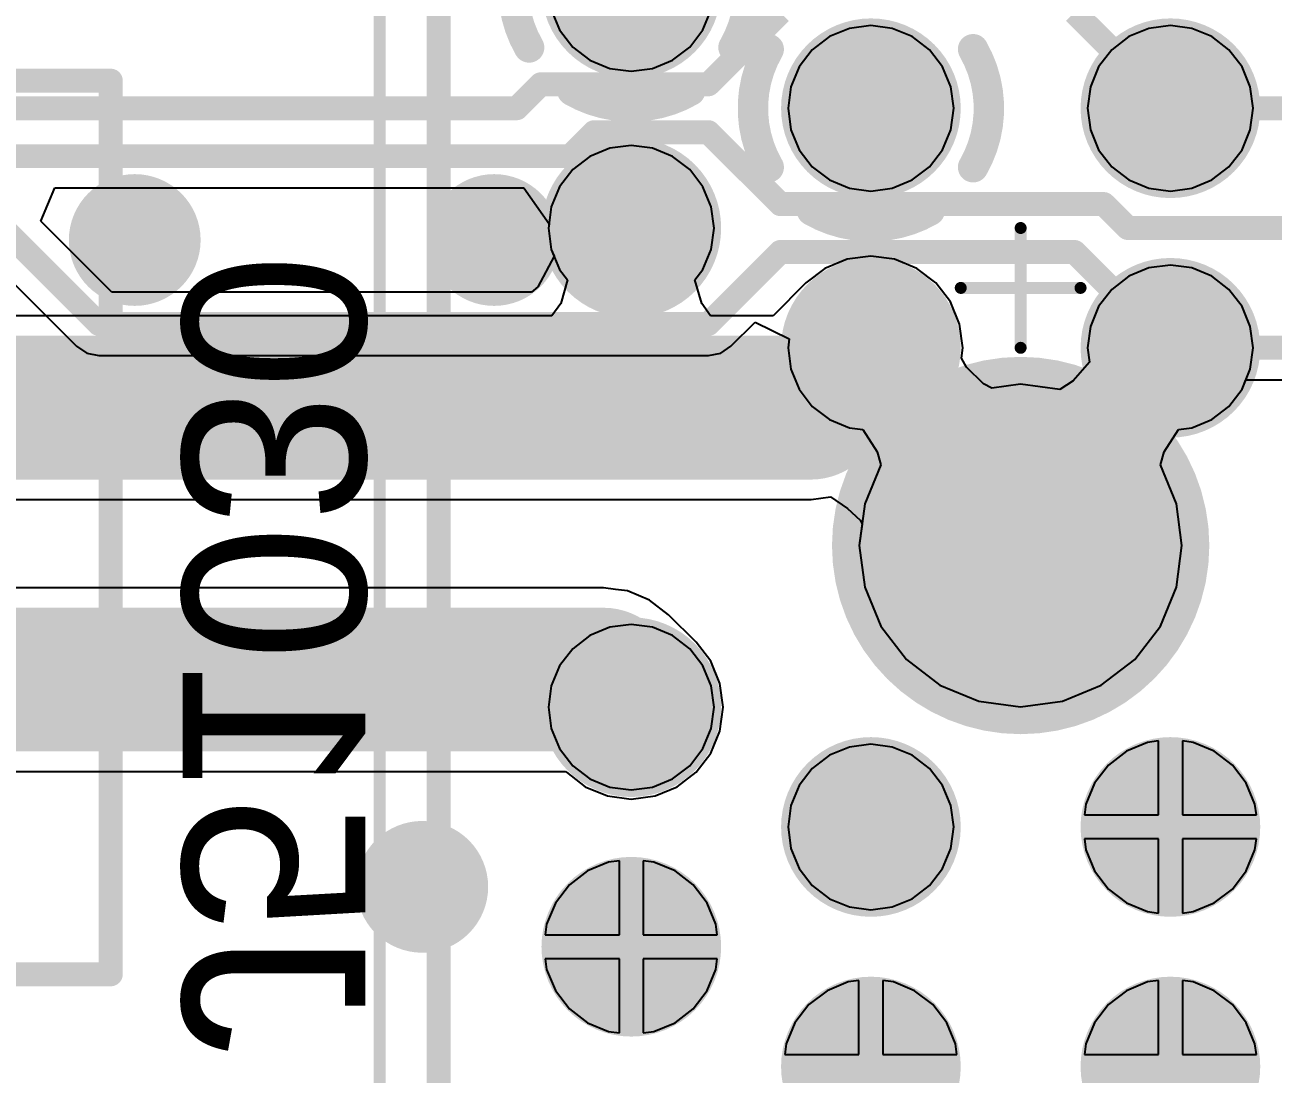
# Model space of a CAD drawing. Header units: millimetres. Extents: x 372 to 687, y 380 to 482.
# Drawn here: x 422.68 to 433.1, y 442.44 to 451.2 of the extents above; entities that cross this region are included whole.
import ezdxf

# ---------------------------------------------------------------- set-up
doc = ezdxf.new("R2010")
doc.units = ezdxf.units.MM
for name, color, linetype in [('BottomLayer', 5, 'Continuous'), ('BottomOverlay', 54, 'Continuous'), ('BottomSolder', 6, 'Continuous'), ('InternalPlane1', 76, 'Continuous'), ('InternalPlane2', 16, 'Continuous'), ('Mechanical13', 56, 'Continuous'), ('Mechanical15', 56, 'Continuous'), ('MultiLayer', 9, 'Continuous'), ('PadHoleLayer', 156, 'Continuous'), ('TopLayer', 1, 'Continuous'), ('TopSolder', 216, 'Continuous'), ('ViaHoleLayer', 16, 'Continuous')]:
    doc.layers.add(name, color=color, linetype=linetype)

# ---------------------------------------------------------------- blocks, each defined once
blk = doc.blocks.new('PCI_E_______36P_324')
at = {"layer": 'BottomLayer'}
for points, const_width in [([(-1.762, 1.245, 1), (-1.237, 1.245, 1)], 0.525), ([(0.238, 1.245, 1), (0.763, 1.245, 1)], 0.525), ([(4.238, 1.245, 1), (4.763, 1.245, 1)], 0.525), ([(6.238, 1.245, 1), (6.763, 1.245, 1)], 0.525), ([(1.638, -0.005, 1), (2.663, -0.005, 1)], 1.025), ([(-1.762, -1.255, 1), (-1.237, -1.255, 1)], 0.525), ([(0.238, -1.255, 1), (0.763, -1.255, 1)], 0.525), ([(4.238, -1.255, 1), (4.763, -1.255, 1)], 0.525), ([(6.238, -1.255, 1), (6.763, -1.255, 1)], 0.525), ([(-2.762, -3.255, 1), (-2.237, -3.255, 1)], 0.525), ([(-0.762, -3.255, 1), (-0.237, -3.255, 1)], 0.525), ([(3.238, -3.255, 1), (3.763, -3.255, 1)], 0.525), ([(5.238, -3.255, 1), (5.763, -3.255, 1)], 0.525)]:
    blk.add_lwpolyline(points, format="xyb", close=True, dxfattribs=dict(at, const_width=const_width))
at = {"layer": 'BottomSolder'}
for points, const_width in [([(-1.813, 1.245, 1), (-1.186, 1.245, 1)], 0.627), ([(0.187, 1.245, 1), (0.814, 1.245, 1)], 0.627), ([(4.187, 1.245, 1), (4.814, 1.245, 1)], 0.627), ([(6.187, 1.245, 1), (6.814, 1.245, 1)], 0.627), ([(1.587, -0.005, 1), (2.714, -0.005, 1)], 1.127), ([(-1.813, -1.255, 1), (-1.186, -1.255, 1)], 0.627), ([(0.187, -1.255, 1), (0.814, -1.255, 1)], 0.627), ([(4.187, -1.255, 1), (4.814, -1.255, 1)], 0.627), ([(6.187, -1.255, 1), (6.814, -1.255, 1)], 0.627), ([(-2.813, -3.255, 1), (-2.186, -3.255, 1)], 0.627), ([(-0.813, -3.255, 1), (-0.186, -3.255, 1)], 0.627), ([(3.187, -3.255, 1), (3.814, -3.255, 1)], 0.627), ([(5.187, -3.255, 1), (5.814, -3.255, 1)], 0.627)]:
    blk.add_lwpolyline(points, format="xyb", close=True, dxfattribs=dict(at, const_width=const_width))
at = {"layer": 'InternalPlane1'}
for points, const_width in [([(-1.875, 1.245, 1), (-1.125, 1.245, 1)], 0.75), ([(0.125, 1.245, 1), (0.875, 1.245, 1)], 0.75), ([(4.125, 1.245, 1), (4.875, 1.245, 1)], 0.75), ([(6.125, 1.245, 1), (6.875, 1.245, 1)], 0.75), ([(1.363, -0.005, 1), (2.938, -0.005, 1)], 1.575), ([(-1.875, -1.255, 1), (-1.125, -1.255, 1)], 0.75), ([(0.125, -1.255, 1), (0.875, -1.255, 1)], 0.75), ([(4.125, -1.255, 1), (4.875, -1.255, 1)], 0.75), ([(6.125, -1.255, 1), (6.875, -1.255, 1)], 0.75), ([(-2.875, -3.255, 1), (-2.125, -3.255, 1)], 0.75), ([(-0.875, -3.255, 1), (-0.125, -3.255, 1)], 0.75), ([(3.125, -3.255, 1), (3.875, -3.255, 1)], 0.75), ([(5.125, -3.255, 1), (5.875, -3.255, 1)], 0.75)]:
    blk.add_lwpolyline(points, format="xyb", close=True, dxfattribs=dict(at, const_width=const_width))
at = {"layer": 'InternalPlane2'}
for points, const_width in [([(-1.875, 1.245, 1), (-1.125, 1.245, 1)], 0.75), ([(0.125, 1.245, 1), (0.875, 1.245, 1)], 0.75), ([(4.125, 1.245, 1), (4.875, 1.245, 1)], 0.75), ([(6.125, 1.245, 1), (6.875, 1.245, 1)], 0.75), ([(1.363, -0.005, 1), (2.938, -0.005, 1)], 1.575), ([(-2.056, -0.402, 1), (-1.929, -0.402, 1)], 0.127), ([(-1.071, -0.402, 1), (-0.944, -0.402, 1)], 0.127), ([(0.125, -1.255, 1), (0.875, -1.255, 1)], 0.75), ([(4.125, -1.255, 1), (4.875, -1.255, 1)], 0.75), ([(6.125, -1.255, 1), (6.875, -1.255, 1)], 0.75), ([(-0.71, -0.763, 1), (-0.583, -0.763, 1)], 0.127), ([(-0.71, -1.748, 1), (-0.583, -1.748, 1)], 0.127), ([(-2.056, -2.108, 1), (-1.929, -2.108, 1)], 0.127), ([(-1.071, -2.108, 1), (-0.944, -2.108, 1)], 0.127), ([(-2.071, -2.402, 1), (-1.944, -2.402, 1)], 0.127), ([(-0.875, -3.255, 1), (-0.125, -3.255, 1)], 0.75), ([(3.125, -3.255, 1), (3.875, -3.255, 1)], 0.75), ([(5.125, -3.255, 1), (5.875, -3.255, 1)], 0.75), ([(-1.71, -2.763, 1), (-1.583, -2.763, 1)], 0.127), ([(-1.71, -3.748, 1), (-1.583, -3.748, 1)], 0.127), ([(-2.071, -4.108, 1), (-1.944, -4.108, 1)], 0.127)]:
    blk.add_lwpolyline(points, format="xyb", close=True, dxfattribs=dict(at, const_width=const_width))
at = {"layer": 'InternalPlane2', "const_width": 0.254}
for points in [[(-1.992, -0.402, -0.267949), (-1.007, -0.402)], [(-0.646, -0.763, -0.267949), (-0.646, -1.748)], [(-1.007, -2.108, -0.267949), (-1.992, -2.108)], [(-2.992, -2.402, -0.267949), (-2.007, -2.402)], [(-1.646, -2.763, -0.267949), (-1.646, -3.748)], [(-2.007, -4.108, -0.267949), (-2.992, -4.108)]]:
    blk.add_lwpolyline(points, format="xyb", dxfattribs=at)
at = {"layer": 'Mechanical13', "const_width": 0.2}
blk.add_lwpolyline([(12.5, -4.864), (-12.5, -4.864)], dxfattribs=at)
at = {"layer": 'Mechanical15', "const_width": 0.1}
for points in [[(0, -0.505), (0, 0.495)], [(0.5, -0.005), (-0.5, -0.005)], [(12.875, -5.355), (-12.6, -5.355)]]:
    blk.add_lwpolyline(points, dxfattribs=at)
at = {"layer": 'Mechanical15', "const_width": 0.05}
for points in [[(-0.025, 0.495, 1), (0.025, 0.495, 1)], [(-0.525, -0.005, 1), (-0.475, -0.005, 1)], [(0.475, -0.005, 1), (0.525, -0.005, 1)], [(-0.025, -0.505, 1), (0.025, -0.505, 1)]]:
    blk.add_lwpolyline(points, format="xyb", close=True, dxfattribs=at)
at = {"layer": 'MultiLayer'}
for points, const_width in [([(-1.762, 1.245, 1), (-1.237, 1.245, 1)], 0.525), ([(0.238, 1.245, 1), (0.763, 1.245, 1)], 0.525), ([(4.238, 1.245, 1), (4.763, 1.245, 1)], 0.525), ([(6.238, 1.245, 1), (6.763, 1.245, 1)], 0.525), ([(1.638, -0.005, 1), (2.663, -0.005, 1)], 1.025), ([(-1.762, -1.255, 1), (-1.237, -1.255, 1)], 0.525), ([(0.238, -1.255, 1), (0.763, -1.255, 1)], 0.525), ([(4.238, -1.255, 1), (4.763, -1.255, 1)], 0.525), ([(6.238, -1.255, 1), (6.763, -1.255, 1)], 0.525), ([(-2.762, -3.255, 1), (-2.237, -3.255, 1)], 0.525), ([(-0.762, -3.255, 1), (-0.237, -3.255, 1)], 0.525), ([(3.238, -3.255, 1), (3.763, -3.255, 1)], 0.525), ([(5.238, -3.255, 1), (5.763, -3.255, 1)], 0.525)]:
    blk.add_lwpolyline(points, format="xyb", close=True, dxfattribs=dict(at, const_width=const_width))
at = {"layer": 'PadHoleLayer'}
for points, const_width in [([(-1.675, 1.245, 1), (-1.325, 1.245, 1)], 0.35), ([(0.325, 1.245, 1), (0.675, 1.245, 1)], 0.35), ([(4.325, 1.245, 1), (4.675, 1.245, 1)], 0.35), ([(6.325, 1.245, 1), (6.675, 1.245, 1)], 0.35), ([(1.563, -0.005, 1), (2.738, -0.005, 1)], 1.175), ([(-1.675, -1.255, 1), (-1.325, -1.255, 1)], 0.35), ([(0.325, -1.255, 1), (0.675, -1.255, 1)], 0.35), ([(4.325, -1.255, 1), (4.675, -1.255, 1)], 0.35), ([(6.325, -1.255, 1), (6.675, -1.255, 1)], 0.35), ([(-2.675, -3.255, 1), (-2.325, -3.255, 1)], 0.35), ([(-0.675, -3.255, 1), (-0.325, -3.255, 1)], 0.35), ([(3.325, -3.255, 1), (3.675, -3.255, 1)], 0.35), ([(5.325, -3.255, 1), (5.675, -3.255, 1)], 0.35)]:
    blk.add_lwpolyline(points, format="xyb", close=True, dxfattribs=dict(at, const_width=const_width))
at = {"layer": 'TopLayer'}
for points, const_width in [([(-1.762, 1.245, 1), (-1.237, 1.245, 1)], 0.525), ([(0.238, 1.245, 1), (0.763, 1.245, 1)], 0.525), ([(4.238, 1.245, 1), (4.763, 1.245, 1)], 0.525), ([(6.238, 1.245, 1), (6.763, 1.245, 1)], 0.525), ([(1.638, -0.005, 1), (2.663, -0.005, 1)], 1.025), ([(-1.762, -1.255, 1), (-1.237, -1.255, 1)], 0.525), ([(0.238, -1.255, 1), (0.763, -1.255, 1)], 0.525), ([(4.238, -1.255, 1), (4.763, -1.255, 1)], 0.525), ([(6.238, -1.255, 1), (6.763, -1.255, 1)], 0.525), ([(-2.762, -3.255, 1), (-2.237, -3.255, 1)], 0.525), ([(-0.762, -3.255, 1), (-0.237, -3.255, 1)], 0.525), ([(3.238, -3.255, 1), (3.763, -3.255, 1)], 0.525), ([(5.238, -3.255, 1), (5.763, -3.255, 1)], 0.525)]:
    blk.add_lwpolyline(points, format="xyb", close=True, dxfattribs=dict(at, const_width=const_width))
at = {"layer": 'TopSolder'}
for points, const_width in [([(-1.813, 1.245, 1), (-1.186, 1.245, 1)], 0.627), ([(0.187, 1.245, 1), (0.814, 1.245, 1)], 0.627), ([(4.187, 1.245, 1), (4.814, 1.245, 1)], 0.627), ([(6.187, 1.245, 1), (6.814, 1.245, 1)], 0.627), ([(1.587, -0.005, 1), (2.714, -0.005, 1)], 1.127), ([(-1.813, -1.255, 1), (-1.186, -1.255, 1)], 0.627), ([(0.187, -1.255, 1), (0.814, -1.255, 1)], 0.627), ([(4.187, -1.255, 1), (4.814, -1.255, 1)], 0.627), ([(6.187, -1.255, 1), (6.814, -1.255, 1)], 0.627), ([(-2.813, -3.255, 1), (-2.186, -3.255, 1)], 0.627), ([(-0.813, -3.255, 1), (-0.186, -3.255, 1)], 0.627), ([(3.187, -3.255, 1), (3.814, -3.255, 1)], 0.627), ([(5.187, -3.255, 1), (5.814, -3.255, 1)], 0.627)]:
    blk.add_lwpolyline(points, format="xyb", close=True, dxfattribs=dict(at, const_width=const_width))
blk = doc.blocks.new('JST_2P_B_409')
at = {"layer": 'BottomLayer', "const_width": 0.9}
blk.add_lwpolyline([(-0.45, -1.27, 1), (0.45, -1.27, 1)], format="xyb", close=True, dxfattribs=at)
at = {"layer": 'BottomLayer'}
blk.add_solid([(-0.9, 0.37), (0.9, 0.37), (-0.9, 2.17), (0.9, 2.17)], dxfattribs=at)
at = {"layer": 'BottomSolder', "const_width": 1.002}
blk.add_lwpolyline([(-0.501, -1.27, 1), (0.501, -1.27, 1)], format="xyb", close=True, dxfattribs=at)
at = {"layer": 'BottomSolder'}
blk.add_solid([(-1.002, 0.268), (1.002, 0.268), (-1.002, 2.272), (1.002, 2.272)], dxfattribs=at)
at = {"layer": 'InternalPlane1', "const_width": 0.8}
for points in [[(-0.4, 1.27, 1), (0.4, 1.27, 1)], [(-0.4, -1.27, 1), (0.4, -1.27, 1)]]:
    blk.add_lwpolyline(points, format="xyb", close=True, dxfattribs=at)
at = {"layer": 'InternalPlane2', "const_width": 0.8}
for points in [[(-0.4, 1.27, 1), (0.4, 1.27, 1)], [(-0.4, -1.27, 1), (0.4, -1.27, 1)]]:
    blk.add_lwpolyline(points, format="xyb", close=True, dxfattribs=at)
at = {"layer": 'Mechanical15', "const_width": 0.2}
for points in [[(3.4, 3.73), (-2.4, 3.73)], [(-2.4, 3.73), (-2.4, -3.73)], [(3.4, 3.73), (3.4, -3.73)], [(0, 0.5), (0, -0.5)], [(0.5, 0), (-0.5, 0)], [(3.4, -3.73), (-2.4, -3.73)]]:
    blk.add_lwpolyline(points, dxfattribs=at)
at = {"layer": 'Mechanical15', "const_width": 0.1}
for points in [[(-2.45, 3.73, 1), (-2.35, 3.73, 1)], [(-2.45, 3.73, 1), (-2.35, 3.73, 1)], [(3.35, 3.73, 1), (3.45, 3.73, 1)], [(3.35, 3.73, 1), (3.45, 3.73, 1)], [(-0.05, 0.5, 1), (0.05, 0.5, 1)], [(-0.55, 0, 1), (-0.45, 0, 1)], [(0.45, 0, 1), (0.55, 0, 1)], [(-0.05, -0.5, 1), (0.05, -0.5, 1)], [(-2.45, -3.73, 1), (-2.35, -3.73, 1)], [(-2.45, -3.73, 1), (-2.35, -3.73, 1)], [(3.35, -3.73, 1), (3.45, -3.73, 1)], [(3.35, -3.73, 1), (3.45, -3.73, 1)]]:
    blk.add_lwpolyline(points, format="xyb", close=True, dxfattribs=at)
at = {"layer": 'MultiLayer', "const_width": 0.9}
blk.add_lwpolyline([(-0.45, -1.27, 1), (0.45, -1.27, 1)], format="xyb", close=True, dxfattribs=at)
at = {"layer": 'MultiLayer'}
blk.add_solid([(-0.9, 0.37), (0.9, 0.37), (-0.9, 2.17), (0.9, 2.17)], dxfattribs=at)
at = {"layer": 'PadHoleLayer', "const_width": 0.4}
for points in [[(-0.2, 1.27, 1), (0.2, 1.27, 1)], [(-0.2, -1.27, 1), (0.2, -1.27, 1)]]:
    blk.add_lwpolyline(points, format="xyb", close=True, dxfattribs=at)
at = {"layer": 'TopLayer', "const_width": 0.9}
blk.add_lwpolyline([(-0.45, -1.27, 1), (0.45, -1.27, 1)], format="xyb", close=True, dxfattribs=at)
at = {"layer": 'TopLayer'}
blk.add_solid([(-0.9, 0.37), (0.9, 0.37), (-0.9, 2.17), (0.9, 2.17)], dxfattribs=at)
at = {"layer": 'TopSolder', "const_width": 1.002}
blk.add_lwpolyline([(-0.501, -1.27, 1), (0.501, -1.27, 1)], format="xyb", close=True, dxfattribs=at)
at = {"layer": 'TopSolder'}
blk.add_solid([(-1.002, 0.268), (1.002, 0.268), (-1.002, 2.272), (1.002, 2.272)], dxfattribs=at)

msp = doc.modelspace()

# ---------------------------------------------------------------- linework, layer by layer
at = {"layer": 'BottomLayer'}
for p, q in [((422.817, 449.558), (422.932, 449.835)), ((422.932, 449.835), (426.848, 449.835)), ((426.848, 449.835), (427.058, 449.535)), ((423.41, 448.965), (422.817, 449.558)), ((427.058, 449.535), (427.054, 449.5)), ((427.054, 449.5), (427.077, 449.321)), ((422.19, 449.435), (423.113, 448.513)), ((427.1, 449.265), (426.966, 449.008)), ((427.077, 449.321), (427.1, 449.265)), ((426.913, 448.965), (423.41, 448.965)), ((426.966, 449.008), (426.913, 448.965)), ((428.577, 448.513), (428.78, 448.715)), ((428.78, 448.715), (429.064, 448.575)), ((423.113, 448.513), (423.113, 448.513)), ((423.113, 448.513), (423.199, 448.455)), ((428.491, 448.455), (428.577, 448.513)), ((429.064, 448.575), (429.054, 448.5)), ((423.199, 448.455), (423.3, 448.435)), ((423.3, 448.435), (428.389, 448.435)), ((428.389, 448.435), (428.491, 448.455)), ((429.054, 448.5), (429.077, 448.321)), ((429.077, 448.321), (429.146, 448.154)), ((432.843, 448.154), (432.876, 448.234)), ((432.876, 448.234), (441.624, 448.234)), ((429.146, 448.154), (429.256, 448.011)), ((432.733, 448.011), (432.843, 448.154)), ((429.256, 448.011), (429.399, 447.901)), ((432.59, 447.901), (432.733, 448.011)), ((429.399, 447.901), (429.566, 447.832)), ((432.423, 447.832), (432.59, 447.901)), ((429.566, 447.832), (429.677, 447.818)), ((429.677, 447.818), (429.797, 447.631)), ((432.193, 447.631), (432.313, 447.818)), ((432.313, 447.818), (432.423, 447.832)), ((429.797, 447.631), (429.829, 447.523)), ((432.161, 447.523), (432.193, 447.631)), ((429.829, 447.523), (429.694, 447.198)), ((432.295, 447.198), (432.161, 447.523)), ((429.694, 447.198), (429.648, 446.85)), ((432.341, 446.85), (432.295, 447.198)), ((429.648, 446.85), (429.694, 446.501)), ((432.295, 446.501), (432.341, 446.85)), ((429.694, 446.501), (429.829, 446.176)), ((432.161, 446.176), (432.295, 446.501)), ((427.566, 446.167), (427.399, 446.098)), ((427.745, 446.19), (427.566, 446.167)), ((427.923, 446.167), (427.745, 446.19)), ((428.09, 446.098), (427.923, 446.167)), ((429.829, 446.176), (430.043, 445.897)), ((431.947, 445.897), (432.161, 446.176)), ((427.399, 446.098), (427.256, 445.988)), ((428.233, 445.988), (428.09, 446.098)), ((427.256, 445.988), (427.146, 445.845)), ((428.343, 445.845), (428.233, 445.988)), ((430.043, 445.897), (430.321, 445.683)), ((431.668, 445.683), (431.947, 445.897)), ((427.146, 445.845), (427.077, 445.678)), ((428.412, 445.678), (428.343, 445.845)), ((427.077, 445.678), (427.054, 445.5)), ((428.436, 445.5), (428.412, 445.678)), ((430.321, 445.683), (430.646, 445.549)), ((431.343, 445.549), (431.668, 445.683)), ((427.054, 445.5), (427.077, 445.321)), ((428.412, 445.321), (428.436, 445.5)), ((430.646, 445.549), (430.995, 445.503)), ((430.995, 445.503), (431.343, 445.549)), ((427.077, 445.321), (427.146, 445.154)), ((428.343, 445.154), (428.412, 445.321)), ((429.745, 445.19), (429.566, 445.167)), ((429.923, 445.167), (429.745, 445.19)), ((432.055, 445.206), (431.879, 445.133)), ((432.145, 445.218), (432.055, 445.206)), ((432.145, 444.6), (432.145, 445.218)), ((432.434, 445.206), (432.345, 445.218)), ((432.345, 445.218), (432.345, 444.6)), ((432.61, 445.133), (432.434, 445.206)), ((427.146, 445.154), (427.256, 445.011)), ((428.233, 445.011), (428.343, 445.154)), ((429.399, 445.098), (429.256, 444.988)), ((429.566, 445.167), (429.399, 445.098)), ((430.09, 445.098), (429.923, 445.167)), ((430.233, 444.988), (430.09, 445.098)), ((431.879, 445.133), (431.728, 445.017)), ((432.762, 445.017), (432.61, 445.133)), ((427.256, 445.011), (427.399, 444.901)), ((428.09, 444.901), (428.233, 445.011)), ((429.256, 444.988), (429.146, 444.845)), ((430.343, 444.845), (430.233, 444.988)), ((431.728, 445.017), (431.611, 444.865)), ((432.878, 444.865), (432.762, 445.017)), ((427.399, 444.901), (427.566, 444.832)), ((427.923, 444.832), (428.09, 444.901)), ((431.611, 444.865), (431.538, 444.689)), ((432.951, 444.689), (432.878, 444.865)), ((427.566, 444.832), (427.745, 444.809)), ((427.745, 444.809), (427.923, 444.832)), ((429.146, 444.845), (429.077, 444.678)), ((430.412, 444.678), (430.343, 444.845)), ((429.077, 444.678), (429.054, 444.5)), ((430.436, 444.5), (430.412, 444.678)), ((431.538, 444.689), (431.527, 444.6)), ((432.963, 444.6), (432.951, 444.689)), ((431.527, 444.6), (432.145, 444.6)), ((432.345, 444.6), (432.963, 444.6)), ((429.054, 444.5), (429.077, 444.321)), ((430.412, 444.321), (430.436, 444.5)), ((432.145, 444.4), (431.527, 444.4)), ((431.527, 444.4), (431.538, 444.31)), ((432.145, 443.781), (432.145, 444.4)), ((432.963, 444.4), (432.345, 444.4)), ((432.345, 444.4), (432.345, 443.781)), ((432.951, 444.31), (432.963, 444.4)), ((429.077, 444.321), (429.146, 444.154)), ((430.343, 444.154), (430.412, 444.321)), ((431.538, 444.31), (431.611, 444.134)), ((432.878, 444.134), (432.951, 444.31)), ((427.379, 444.133), (427.228, 444.017)), ((427.555, 444.206), (427.379, 444.133)), ((427.645, 444.218), (427.555, 444.206)), ((427.645, 443.6), (427.645, 444.218)), ((427.934, 444.206), (427.845, 444.218)), ((427.845, 444.218), (427.845, 443.6)), ((428.11, 444.133), (427.934, 444.206)), ((428.262, 444.017), (428.11, 444.133)), ((429.146, 444.154), (429.256, 444.011)), ((430.233, 444.011), (430.343, 444.154)), ((431.611, 444.134), (431.728, 443.982)), ((432.762, 443.982), (432.878, 444.134)), ((427.228, 444.017), (427.111, 443.865)), ((428.378, 443.865), (428.262, 444.017)), ((429.256, 444.011), (429.399, 443.901)), ((430.09, 443.901), (430.233, 444.011)), ((431.728, 443.982), (431.879, 443.866)), ((432.61, 443.866), (432.762, 443.982)), ((427.111, 443.865), (427.038, 443.689)), ((428.451, 443.689), (428.378, 443.865)), ((429.399, 443.901), (429.566, 443.832)), ((429.566, 443.832), (429.745, 443.809)), ((429.745, 443.809), (429.923, 443.832)), ((429.923, 443.832), (430.09, 443.901)), ((431.879, 443.866), (432.055, 443.793)), ((432.434, 443.793), (432.61, 443.866)), ((432.055, 443.793), (432.145, 443.781)), ((432.345, 443.781), (432.434, 443.793)), ((427.038, 443.689), (427.027, 443.6)), ((428.463, 443.6), (428.451, 443.689)), ((427.027, 443.6), (427.645, 443.6)), ((427.845, 443.6), (428.463, 443.6)), ((427.645, 443.4), (427.027, 443.4)), ((427.027, 443.4), (427.038, 443.31)), ((427.645, 442.781), (427.645, 443.4)), ((428.463, 443.4), (427.845, 443.4)), ((427.845, 443.4), (427.845, 442.781)), ((428.451, 443.31), (428.463, 443.4)), ((427.038, 443.31), (427.111, 443.134)), ((428.378, 443.134), (428.451, 443.31)), ((429.555, 443.206), (429.379, 443.133)), ((429.645, 443.218), (429.555, 443.206)), ((429.645, 442.6), (429.645, 443.218)), ((429.934, 443.206), (429.845, 443.218)), ((429.845, 443.218), (429.845, 442.6)), ((430.11, 443.133), (429.934, 443.206)), ((432.055, 443.206), (431.879, 443.133)), ((432.145, 443.218), (432.055, 443.206)), ((432.145, 442.6), (432.145, 443.218)), ((432.434, 443.206), (432.345, 443.218)), ((432.345, 443.218), (432.345, 442.6)), ((432.61, 443.133), (432.434, 443.206)), ((427.111, 443.134), (427.228, 442.982)), ((428.262, 442.982), (428.378, 443.134)), ((429.379, 443.133), (429.228, 443.017)), ((430.262, 443.017), (430.11, 443.133)), ((431.879, 443.133), (431.728, 443.017)), ((432.762, 443.017), (432.61, 443.133)), ((427.228, 442.982), (427.379, 442.866)), ((428.11, 442.866), (428.262, 442.982)), ((429.228, 443.017), (429.111, 442.865)), ((430.378, 442.865), (430.262, 443.017)), ((431.728, 443.017), (431.611, 442.865)), ((432.878, 442.865), (432.762, 443.017)), ((427.379, 442.866), (427.555, 442.793)), ((427.555, 442.793), (427.645, 442.781)), ((427.845, 442.781), (427.934, 442.793)), ((427.934, 442.793), (428.11, 442.866)), ((429.111, 442.865), (429.038, 442.689)), ((430.451, 442.689), (430.378, 442.865)), ((431.611, 442.865), (431.538, 442.689)), ((432.951, 442.689), (432.878, 442.865)), ((429.038, 442.689), (429.027, 442.6)), ((430.463, 442.6), (430.451, 442.689)), ((431.538, 442.689), (431.527, 442.6)), ((432.963, 442.6), (432.951, 442.689)), ((429.027, 442.6), (429.645, 442.6)), ((429.845, 442.6), (430.463, 442.6)), ((431.527, 442.6), (432.145, 442.6)), ((432.345, 442.6), (432.963, 442.6))]:
    msp.add_line(p, q, dxfattribs=at)
at = {"layer": 'BottomLayer', "const_width": 0.2}
for points in [[(428.389, 450.7), (428.989, 451.3)], [(431.444, 451.3), (432.245, 450.5)], [(426.789, 450.5), (426.989, 450.7)], [(426.989, 450.7), (428.389, 450.7)], [(402.245, 450.5), (426.789, 450.5)], [(432.245, 450.5), (456.789, 450.5)], [(427.235, 450.1), (427.435, 450.3)], [(427.435, 450.3), (428.389, 450.3)], [(428.389, 450.3), (428.989, 449.7)], [(418.6, 450.1), (427.235, 450.1)], [(422.3, 449.7), (423.3, 448.7)], [(428.989, 449.7), (431.689, 449.7)], [(431.689, 449.7), (431.89, 449.5)], [(431.89, 449.5), (434.245, 449.5)], [(428.389, 448.7), (428.989, 449.3)], [(428.989, 449.3), (431.444, 449.3)], [(431.444, 449.3), (432.245, 448.5)], [(423.3, 448.7), (428.389, 448.7)], [(432.245, 448.5), (448.3, 448.5)]]:
    msp.add_lwpolyline(points, dxfattribs=at)
at = {"layer": 'BottomLayer'}
for points, const_width in [([(426.939, 450.7, 1), (427.039, 450.7, 1)], 0.1), ([(426.939, 450.7, 1), (427.039, 450.7, 1)], 0.1), ([(428.339, 450.7, 1), (428.439, 450.7, 1)], 0.1), ([(428.339, 450.7, 1), (428.439, 450.7, 1)], 0.1), ([(426.739, 450.5, 1), (426.839, 450.5, 1)], 0.1), ([(426.739, 450.5, 1), (426.839, 450.5, 1)], 0.1), ([(432.195, 450.5, 1), (432.295, 450.5, 1)], 0.1), ([(432.195, 450.5, 1), (432.295, 450.5, 1)], 0.1), ([(427.385, 450.3, 1), (427.485, 450.3, 1)], 0.1), ([(427.385, 450.3, 1), (427.485, 450.3, 1)], 0.1), ([(428.339, 450.3, 1), (428.439, 450.3, 1)], 0.1), ([(428.339, 450.3, 1), (428.439, 450.3, 1)], 0.1), ([(427.185, 450.1, 1), (427.285, 450.1, 1)], 0.1), ([(427.185, 450.1, 1), (427.285, 450.1, 1)], 0.1), ([(428.939, 449.7, 1), (429.039, 449.7, 1)], 0.1), ([(428.939, 449.7, 1), (429.039, 449.7, 1)], 0.1), ([(431.639, 449.7, 1), (431.739, 449.7, 1)], 0.1), ([(431.639, 449.7, 1), (431.739, 449.7, 1)], 0.1), ([(423.45, 449.4, 1), (423.75, 449.4, 1)], 0.3), ([(426.45, 449.4, 1), (426.75, 449.4, 1)], 0.3), ([(431.84, 449.5, 1), (431.94, 449.5, 1)], 0.1), ([(431.84, 449.5, 1), (431.94, 449.5, 1)], 0.1), ([(428.939, 449.3, 1), (429.039, 449.3, 1)], 0.1), ([(428.939, 449.3, 1), (429.039, 449.3, 1)], 0.1), ([(431.394, 449.3, 1), (431.494, 449.3, 1)], 0.1), ([(431.394, 449.3, 1), (431.494, 449.3, 1)], 0.1), ([(423.25, 448.7, 1), (423.35, 448.7, 1)], 0.1), ([(423.25, 448.7, 1), (423.35, 448.7, 1)], 0.1), ([(428.339, 448.7, 1), (428.439, 448.7, 1)], 0.1), ([(428.339, 448.7, 1), (428.439, 448.7, 1)], 0.1), ([(432.195, 448.5, 1), (432.295, 448.5, 1)], 0.1), ([(432.195, 448.5, 1), (432.295, 448.5, 1)], 0.1), ([(425.85, 444, 1), (426.15, 444, 1)], 0.3)]:
    msp.add_lwpolyline(points, format="xyb", close=True, dxfattribs=dict(at, const_width=const_width))
at = {"layer": 'InternalPlane1', "const_width": 0.55}
for points in [[(423.325, 449.4, 1), (423.875, 449.4, 1)], [(426.325, 449.4, 1), (426.875, 449.4, 1)], [(425.725, 444, 1), (426.275, 444, 1)]]:
    msp.add_lwpolyline(points, format="xyb", close=True, dxfattribs=at)
at = {"layer": 'InternalPlane2', "const_width": 0.55}
for points in [[(423.325, 449.4, 1), (423.875, 449.4, 1)], [(426.325, 449.4, 1), (426.875, 449.4, 1)], [(425.725, 444, 1), (426.275, 444, 1)]]:
    msp.add_lwpolyline(points, format="xyb", close=True, dxfattribs=at)
at = {"layer": 'MultiLayer', "const_width": 0.3}
for points in [[(423.45, 449.4, 1), (423.75, 449.4, 1)], [(426.45, 449.4, 1), (426.75, 449.4, 1)], [(425.85, 444, 1), (426.15, 444, 1)]]:
    msp.add_lwpolyline(points, format="xyb", close=True, dxfattribs=at)
at = {"layer": 'TopLayer'}
for p, q in [((427.077, 451.321), (427.146, 451.154)), ((428.343, 451.154), (428.412, 451.321)), ((427.146, 451.154), (427.256, 451.011)), ((428.233, 451.011), (428.343, 451.154)), ((429.566, 451.167), (429.399, 451.098)), ((429.745, 451.19), (429.566, 451.167)), ((429.923, 451.167), (429.745, 451.19)), ((430.09, 451.098), (429.923, 451.167)), ((432.066, 451.167), (431.899, 451.098)), ((432.245, 451.19), (432.066, 451.167)), ((432.423, 451.167), (432.245, 451.19)), ((432.59, 451.098), (432.423, 451.167)), ((427.256, 451.011), (427.399, 450.901)), ((428.09, 450.901), (428.233, 451.011)), ((429.399, 451.098), (429.256, 450.988)), ((430.233, 450.988), (430.09, 451.098)), ((431.899, 451.098), (431.756, 450.988)), ((432.733, 450.988), (432.59, 451.098)), ((427.399, 450.901), (427.566, 450.832)), ((427.923, 450.832), (428.09, 450.901)), ((429.256, 450.988), (429.146, 450.845)), ((430.343, 450.845), (430.233, 450.988)), ((431.756, 450.988), (431.646, 450.845)), ((432.843, 450.845), (432.733, 450.988)), ((427.566, 450.832), (427.745, 450.809)), ((427.745, 450.809), (427.923, 450.832)), ((429.146, 450.845), (429.077, 450.678)), ((430.412, 450.678), (430.343, 450.845)), ((431.646, 450.845), (431.577, 450.678)), ((432.912, 450.678), (432.843, 450.845)), ((429.077, 450.678), (429.054, 450.5)), ((430.436, 450.5), (430.412, 450.678)), ((431.577, 450.678), (431.554, 450.5)), ((432.936, 450.5), (432.912, 450.678)), ((429.054, 450.5), (429.077, 450.321)), ((430.412, 450.321), (430.436, 450.5)), ((431.554, 450.5), (431.577, 450.321)), ((432.912, 450.321), (432.936, 450.5)), ((429.077, 450.321), (429.146, 450.154)), ((430.343, 450.154), (430.412, 450.321)), ((431.577, 450.321), (431.646, 450.154)), ((432.843, 450.154), (432.912, 450.321)), ((427.745, 450.19), (427.566, 450.167)), ((427.923, 450.167), (427.745, 450.19)), ((427.399, 450.098), (427.256, 449.988)), ((427.566, 450.167), (427.399, 450.098)), ((428.09, 450.098), (427.923, 450.167)), ((428.233, 449.988), (428.09, 450.098)), ((429.146, 450.154), (429.256, 450.011)), ((430.233, 450.011), (430.343, 450.154)), ((431.646, 450.154), (431.756, 450.011)), ((432.733, 450.011), (432.843, 450.154)), ((427.256, 449.988), (427.146, 449.845)), ((428.343, 449.845), (428.233, 449.988)), ((429.256, 450.011), (429.399, 449.901)), ((430.09, 449.901), (430.233, 450.011)), ((431.756, 450.011), (431.899, 449.901)), ((432.59, 449.901), (432.733, 450.011)), ((429.399, 449.901), (429.566, 449.832)), ((429.923, 449.832), (430.09, 449.901)), ((431.899, 449.901), (432.066, 449.832)), ((432.423, 449.832), (432.59, 449.901)), ((427.146, 449.845), (427.077, 449.678)), ((428.412, 449.678), (428.343, 449.845)), ((429.566, 449.832), (429.745, 449.809)), ((429.745, 449.809), (429.923, 449.832)), ((432.066, 449.832), (432.245, 449.809)), ((432.245, 449.809), (432.423, 449.832)), ((427.077, 449.678), (427.054, 449.5)), ((428.436, 449.5), (428.412, 449.678)), ((427.054, 449.5), (427.077, 449.321)), ((428.412, 449.321), (428.436, 449.5)), ((427.077, 449.321), (427.146, 449.154)), ((428.343, 449.154), (428.412, 449.321)), ((429.546, 449.24), (429.361, 449.163)), ((429.745, 449.266), (429.546, 449.24)), ((429.943, 449.24), (429.745, 449.266)), ((430.128, 449.163), (429.943, 449.24)), ((427.146, 449.154), (427.213, 449.067)), ((428.276, 449.067), (428.343, 449.154)), ((429.361, 449.163), (429.203, 449.042)), ((430.287, 449.042), (430.128, 449.163)), ((432.066, 449.167), (431.899, 449.098)), ((432.245, 449.19), (432.066, 449.167)), ((432.423, 449.167), (432.245, 449.19)), ((432.59, 449.098), (432.423, 449.167)), ((427.213, 449.067), (427.156, 448.87)), ((428.334, 448.87), (428.276, 449.067)), ((429.203, 449.042), (428.928, 448.767)), ((430.409, 448.883), (430.287, 449.042)), ((431.899, 449.098), (431.756, 448.988)), ((432.733, 448.988), (432.59, 449.098)), ((431.756, 448.988), (431.646, 448.845)), ((432.843, 448.845), (432.733, 448.988)), ((427.156, 448.87), (427.082, 448.767)), ((428.407, 448.767), (428.334, 448.87)), ((430.485, 448.698), (430.409, 448.883)), ((431.646, 448.845), (431.577, 448.678)), ((432.912, 448.678), (432.843, 448.845)), ((427.082, 448.767), (421.942, 448.767)), ((428.928, 448.767), (428.407, 448.767)), ((430.511, 448.5), (430.485, 448.698)), ((431.577, 448.678), (431.554, 448.5)), ((432.936, 448.5), (432.912, 448.678)), ((430.5, 448.414), (430.511, 448.5)), ((430.542, 448.338), (430.5, 448.414)), ((431.554, 448.5), (431.569, 448.381)), ((432.912, 448.321), (432.936, 448.5)), ((430.684, 448.2), (430.542, 448.338)), ((431.569, 448.381), (431.432, 448.225)), ((432.843, 448.154), (432.912, 448.321)), ((430.753, 448.164), (430.684, 448.2)), ((430.995, 448.196), (430.753, 448.164)), ((431.322, 448.153), (430.995, 448.196)), ((431.432, 448.225), (431.322, 448.153)), ((432.733, 448.011), (432.843, 448.154)), ((432.59, 447.901), (432.733, 448.011)), ((432.423, 447.832), (432.59, 447.901)), ((432.193, 447.631), (432.313, 447.818)), ((432.313, 447.818), (432.423, 447.832)), ((432.161, 447.523), (432.193, 447.631)), ((432.295, 447.198), (432.161, 447.523)), ((429.245, 447.233), (429.407, 447.255)), ((429.407, 447.255), (429.55, 447.159)), ((421.27, 447.233), (429.245, 447.233)), ((429.245, 447.233), (429.245, 447.233)), ((429.55, 447.159), (429.656, 447.06)), ((432.341, 446.85), (432.295, 447.198)), ((429.656, 447.06), (429.672, 447.029)), ((429.672, 447.029), (429.648, 446.85)), ((429.648, 446.85), (429.694, 446.501)), ((432.295, 446.501), (432.341, 446.85)), ((427.514, 446.497), (422.06, 446.497)), ((427.613, 446.483), (427.514, 446.497)), ((427.514, 446.497), (427.514, 446.497)), ((427.713, 446.47), (427.613, 446.483)), ((427.897, 446.394), (427.713, 446.47)), ((429.694, 446.501), (429.829, 446.176)), ((432.161, 446.176), (432.295, 446.501)), ((428.056, 446.272), (427.897, 446.394)), ((428.287, 446.042), (428.056, 446.272)), ((429.829, 446.176), (430.043, 445.897)), ((431.947, 445.897), (432.161, 446.176)), ((428.409, 445.883), (428.287, 446.042)), ((430.043, 445.897), (430.321, 445.683)), ((431.668, 445.683), (431.947, 445.897)), ((428.485, 445.698), (428.409, 445.883)), ((428.511, 445.5), (428.485, 445.698)), ((430.321, 445.683), (430.646, 445.549)), ((431.343, 445.549), (431.668, 445.683)), ((428.485, 445.301), (428.511, 445.5)), ((430.646, 445.549), (430.995, 445.503)), ((430.995, 445.503), (431.343, 445.549)), ((428.409, 445.116), (428.485, 445.301)), ((429.745, 445.19), (429.566, 445.167)), ((429.923, 445.167), (429.745, 445.19)), ((432.055, 445.206), (431.879, 445.133)), ((432.145, 445.218), (432.055, 445.206)), ((432.145, 444.6), (432.145, 445.218)), ((432.434, 445.206), (432.345, 445.218)), ((432.345, 445.218), (432.345, 444.6)), ((432.61, 445.133), (432.434, 445.206)), ((428.287, 444.957), (428.409, 445.116)), ((429.399, 445.098), (429.256, 444.988)), ((429.566, 445.167), (429.399, 445.098)), ((430.09, 445.098), (429.923, 445.167)), ((430.233, 444.988), (430.09, 445.098)), ((431.879, 445.133), (431.728, 445.017)), ((432.762, 445.017), (432.61, 445.133)), ((422.06, 444.963), (427.197, 444.963)), ((427.197, 444.963), (427.203, 444.957)), ((429.256, 444.988), (429.146, 444.845)), ((430.343, 444.845), (430.233, 444.988)), ((431.728, 445.017), (431.611, 444.865)), ((432.878, 444.865), (432.762, 445.017)), ((427.203, 444.957), (427.361, 444.836)), ((428.128, 444.836), (428.287, 444.957)), ((431.611, 444.865), (431.538, 444.689)), ((432.951, 444.689), (432.878, 444.865)), ((427.361, 444.836), (427.546, 444.759)), ((427.546, 444.759), (427.745, 444.733)), ((427.745, 444.733), (427.943, 444.759)), ((427.943, 444.759), (428.128, 444.836)), ((429.146, 444.845), (429.077, 444.678)), ((430.412, 444.678), (430.343, 444.845)), ((429.077, 444.678), (429.054, 444.5)), ((430.436, 444.5), (430.412, 444.678)), ((431.538, 444.689), (431.527, 444.6)), ((432.963, 444.6), (432.951, 444.689)), ((431.527, 444.6), (432.145, 444.6)), ((432.345, 444.6), (432.963, 444.6)), ((429.054, 444.5), (429.077, 444.321)), ((430.412, 444.321), (430.436, 444.5)), ((432.145, 444.4), (431.527, 444.4)), ((431.527, 444.4), (431.538, 444.31)), ((432.145, 443.781), (432.145, 444.4)), ((432.963, 444.4), (432.345, 444.4)), ((432.345, 444.4), (432.345, 443.781)), ((432.951, 444.31), (432.963, 444.4)), ((429.077, 444.321), (429.146, 444.154)), ((430.343, 444.154), (430.412, 444.321)), ((431.538, 444.31), (431.611, 444.134)), ((432.878, 444.134), (432.951, 444.31)), ((427.379, 444.133), (427.228, 444.017)), ((427.555, 444.206), (427.379, 444.133)), ((427.645, 444.218), (427.555, 444.206)), ((427.645, 443.6), (427.645, 444.218)), ((427.934, 444.206), (427.845, 444.218)), ((427.845, 444.218), (427.845, 443.6)), ((428.11, 444.133), (427.934, 444.206)), ((428.262, 444.017), (428.11, 444.133)), ((429.146, 444.154), (429.256, 444.011)), ((430.233, 444.011), (430.343, 444.154)), ((431.611, 444.134), (431.728, 443.982)), ((432.762, 443.982), (432.878, 444.134)), ((427.228, 444.017), (427.111, 443.865)), ((428.378, 443.865), (428.262, 444.017)), ((429.256, 444.011), (429.399, 443.901)), ((430.09, 443.901), (430.233, 444.011)), ((431.728, 443.982), (431.879, 443.866)), ((432.61, 443.866), (432.762, 443.982)), ((427.111, 443.865), (427.038, 443.689)), ((428.451, 443.689), (428.378, 443.865)), ((429.399, 443.901), (429.566, 443.832)), ((429.566, 443.832), (429.745, 443.809)), ((429.745, 443.809), (429.923, 443.832)), ((429.923, 443.832), (430.09, 443.901)), ((431.879, 443.866), (432.055, 443.793)), ((432.434, 443.793), (432.61, 443.866)), ((432.055, 443.793), (432.145, 443.781)), ((432.345, 443.781), (432.434, 443.793)), ((427.038, 443.689), (427.027, 443.6)), ((428.463, 443.6), (428.451, 443.689)), ((427.027, 443.6), (427.645, 443.6)), ((427.845, 443.6), (428.463, 443.6)), ((427.645, 443.4), (427.027, 443.4)), ((427.027, 443.4), (427.038, 443.31)), ((427.645, 442.781), (427.645, 443.4)), ((428.463, 443.4), (427.845, 443.4)), ((427.845, 443.4), (427.845, 442.781)), ((428.451, 443.31), (428.463, 443.4)), ((427.038, 443.31), (427.111, 443.134)), ((428.378, 443.134), (428.451, 443.31)), ((429.555, 443.206), (429.379, 443.133)), ((429.645, 443.218), (429.555, 443.206)), ((429.645, 442.6), (429.645, 443.218)), ((429.934, 443.206), (429.845, 443.218)), ((429.845, 443.218), (429.845, 442.6)), ((430.11, 443.133), (429.934, 443.206)), ((432.055, 443.206), (431.879, 443.133)), ((432.145, 443.218), (432.055, 443.206)), ((432.145, 442.6), (432.145, 443.218)), ((432.434, 443.206), (432.345, 443.218)), ((432.345, 443.218), (432.345, 442.6)), ((432.61, 443.133), (432.434, 443.206)), ((427.111, 443.134), (427.228, 442.982)), ((428.262, 442.982), (428.378, 443.134)), ((429.379, 443.133), (429.228, 443.017)), ((430.262, 443.017), (430.11, 443.133)), ((431.879, 443.133), (431.728, 443.017)), ((432.762, 443.017), (432.61, 443.133)), ((427.228, 442.982), (427.379, 442.866)), ((428.11, 442.866), (428.262, 442.982)), ((429.228, 443.017), (429.111, 442.865)), ((430.378, 442.865), (430.262, 443.017)), ((431.728, 443.017), (431.611, 442.865)), ((432.878, 442.865), (432.762, 443.017)), ((427.379, 442.866), (427.555, 442.793)), ((427.555, 442.793), (427.645, 442.781)), ((427.845, 442.781), (427.934, 442.793)), ((427.934, 442.793), (428.11, 442.866)), ((429.111, 442.865), (429.038, 442.689)), ((430.451, 442.689), (430.378, 442.865)), ((431.611, 442.865), (431.538, 442.689)), ((432.951, 442.689), (432.878, 442.865)), ((429.038, 442.689), (429.027, 442.6)), ((430.463, 442.6), (430.451, 442.689)), ((431.538, 442.689), (431.527, 442.6)), ((432.963, 442.6), (432.951, 442.689)), ((429.027, 442.6), (429.645, 442.6)), ((429.845, 442.6), (430.463, 442.6)), ((431.527, 442.6), (432.145, 442.6)), ((432.345, 442.6), (432.963, 442.6))]:
    msp.add_line(p, q, dxfattribs=at)
for points, const_width in [([(423.45, 449.4, 1), (423.75, 449.4, 1)], 0.3), ([(426.45, 449.4, 1), (426.75, 449.4, 1)], 0.3), ([(429.445, 448.5, 1), (430.045, 448.5, 1)], 0.6), ([(428.945, 448, 1), (429.545, 448, 1)], 0.6), ([(428.945, 448, 1), (429.545, 448, 1)], 0.6), ([(427.214, 445.73, 1), (427.814, 445.73, 1)], 0.6), ([(427.214, 445.73, 1), (427.814, 445.73, 1)], 0.6), ([(427.445, 445.5, 1), (428.045, 445.5, 1)], 0.6), ([(425.85, 444, 1), (426.15, 444, 1)], 0.3)]:
    msp.add_lwpolyline(points, format="xyb", close=True, dxfattribs=dict(at, const_width=const_width))
at = {"layer": 'TopLayer', "const_width": 1.2}
for points in [[(429.245, 448), (429.745, 448.5)], [(421.27, 448), (429.245, 448)], [(421, 445.73), (427.514, 445.73)], [(427.514, 445.73), (427.745, 445.5)]]:
    msp.add_lwpolyline(points, dxfattribs=at)
at = {"layer": 'ViaHoleLayer', "const_width": 0.15}
for points in [[(423.525, 449.4, 1), (423.675, 449.4, 1)], [(426.525, 449.4, 1), (426.675, 449.4, 1)], [(425.925, 444, 1), (426.075, 444, 1)]]:
    msp.add_lwpolyline(points, format="xyb", close=True, dxfattribs=at)

# ---------------------------------------------------------------- block references
for name, p, rotation in [('PCI_E_______36P_324', (431, 449), 270), ('JST_2P_B_409', (421, 447), 180)]:
    msp.add_blockref(name, p, dxfattribs=dict(rotation=rotation))

# ---------------------------------------------------------------- texts
at = {"layer": 'BottomOverlay', "text_generation_flag": 2}
msp.add_text('J51030', height=1.524, rotation=270, dxfattribs=at).set_placement((424, 442.6))

doc.saveas('drawing.dxf')
